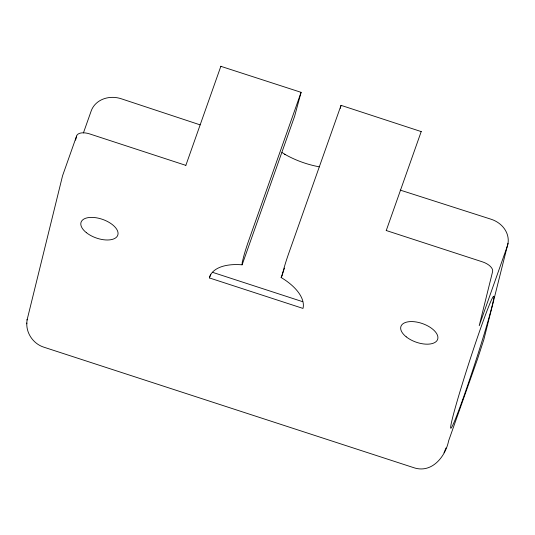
<?xml version="1.0" encoding="UTF-8"?>
<svg xmlns="http://www.w3.org/2000/svg" width="535" height="535" viewBox="0 0 535 535"><rect width="100%" height="100%" fill="white"/><g stroke="black" fill="none" stroke-linecap="round" stroke-linejoin="round"><path stroke-width="0.8" d="M508.029 243.271L483.881 339.431L477.661 358.644L448.631 440.827C445.401 456.79 431.618 473.95 413.502 467.597L43.703 347.135C33.618 343.898 26.248 333.646 26.81 323.013M27.064 320.03L62.575 175.727L76.572 136.104A12.165 6.132 19.5 0 1 89.612 133.897L185.859 165.375M26.75 323.809L27.118 319.321M75.575 140.143L76.572 136.104M220.861 66.327L301.091 92.334L294.624 116.242L242.128 264.818A49.267 24.844 19.5 0 0 209.392 277.926L210.703 274.214M340.3 108.344L341.042 105.348L421.212 131.59M386.216 230.638L421.246 131.47M83.427 132.914L91.191 110.946A24.329 20.992 14.9 0 1 121.278 98.774L200.097 124.856M185.892 165.255L220.888 66.206M301.091 92.334L248.594 240.91A12.165 0.515 -72 0 0 243.619 256.787L242.215 262.464L242.128 264.818M341.042 105.348L288.539 253.918A12.165 0.515 -72 0 0 283.563 269.8L282.159 275.478L281.149 277.531A49.267 24.844 19.5 0 1 302.997 308.421L209.392 277.926M281.149 277.531L284.486 268.095M444.05 452.791L445.996 447.976M319.382 166.846C307.224 164.606 295.447 160.346 284.7 154.234L285.202 154.508L281.992 152.488M400.22 190.099L491.077 219.236A24.329 20.979 12.9 0 1 507.22 246.461L479.22 325.701L492.601 271.626A12.165 6.132 19.5 0 0 482.523 261.882L386.243 230.518M212.288 272.241L302.716 301.7M462.701 399.565A69.343 2.936 -72 0 0 493.852 296.617A69.343 2.936 -72 0 0 460.18 390.911A69.343 2.936 -72 0 0 462.701 399.565M406.205 336.829A19.461 9.817 19.5 0 0 437.329 340.059A19.461 9.817 19.5 0 0 414.337 321.729A19.461 9.817 19.5 0 0 406.205 336.829M86.342 232.638A19.461 9.817 19.5 0 0 117.473 235.868A19.461 9.817 19.5 0 0 94.481 217.538A19.461 9.817 19.5 0 0 86.342 232.638"/></g></svg>
